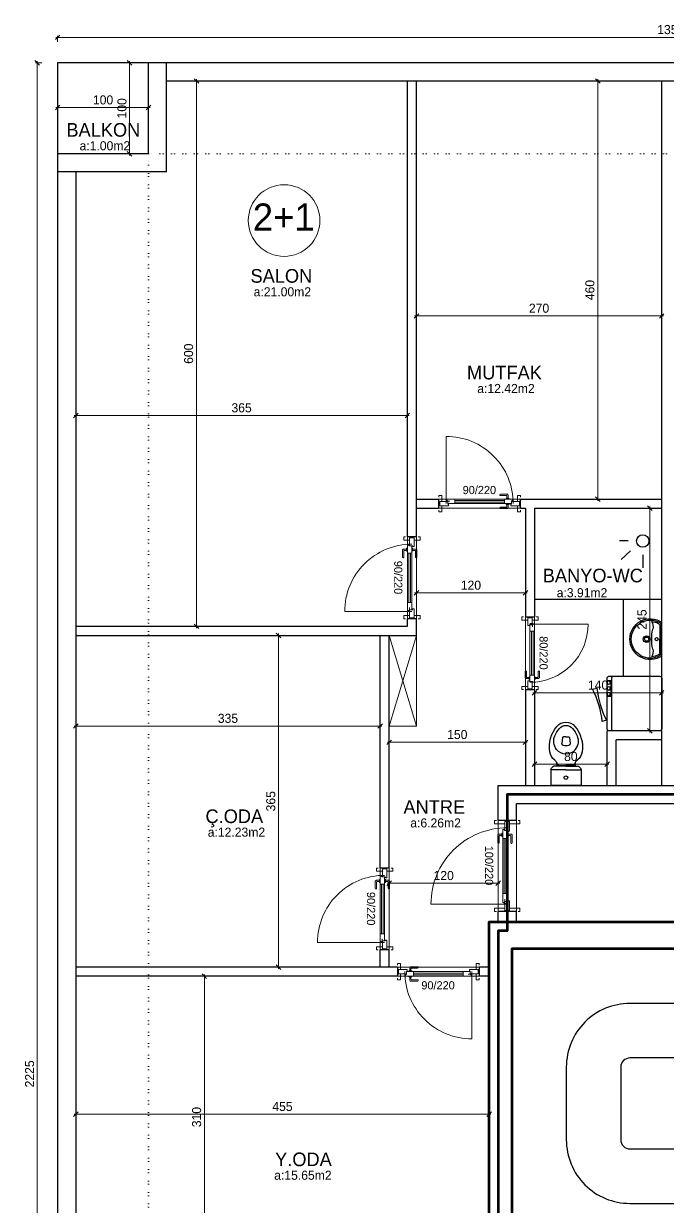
# Model space of a CAD drawing. Header units: centimetres. Extents: x 562865 to 1310255, y -148070 to 32737.
# Drawn here: x 588682 to 589391, y -1597 to -295 of the extents above; entities that cross this region are included whole.
import ezdxf
from ezdxf.enums import TextEntityAlignment as Align

# ---------------------------------------------------------------- set-up
doc = ezdxf.new("R2010")
doc.units = ezdxf.units.CM
doc.header["$LTSCALE"] = 2.5
doc.linetypes.add('DOT', pattern=[0.25, 0, -0.25])
doc.layers.get('0').update_dxf_attribs({"color": 86})
for name, color, linetype, lineweight in [('ADAKENARI', 18, 'Continuous', 5), ('DUVAR', 4, 'Continuous', 30), ('duvar-kesim', 7, 'Continuous', 0), ('GÖRÜNÜŞLER', 96, 'Continuous', 25), ('iç ölçü', 106, 'Continuous', 18), ('kapi', 9, 'Continuous', 0), ('kolon', 1, 'Continuous', 53)]:
    doc.layers.add(name, color=color, linetype=linetype, lineweight=lineweight)
for name, color, linetype in [('alan', 7, 'Continuous'), ('kapi-yazi', 7, 'Continuous'), ('mahal', 7, 'Continuous'), ('MERBAS', 231, 'Continuous')]:
    doc.layers.add(name, color=color, linetype=linetype)
doc.styles.add('PINAR', font='comic.ttf')
doc.dimstyles.new('TEMİZ ÖLÇÜ', dxfattribs={"dimtxt": 10, "dimasz": 5, "dimexe": 1.8, "dimexo": 0.625, "dimgap": 3, "dimtad": 1, "dimdec": 0, "dimrnd": 0.5, "dimzin": 1, "dimdsep": 46, "dimtxsty": 'PINAR', "dimblk": 'OBLIQUE', "dimcen": 0.9, "dimdle": 2, "dimclrd": 256, "dimclre": 256, "dimclrt": 7, "dimadec": 0, "dimazin": 0, "dimtfac": 1, "dimtdec": 0, "dimtofl": 0, "dimtmove": 2, "dimatfit": 2, "dimfxl": 10, "dimfxlon": 1, "dimlwd": -1, "dimlwe": -1, "dimarcsym": 0})

# ---------------------------------------------------------------- blocks, each defined once
blk = doc.blocks.new('Klozet-1')
for p, q in [((16.75, 0), (-16.75, 0)), ((16.75, -17.5), (16.75, 0)), ((-16.75, -17.5), (-16.75, 0)), ((0, -17), (-16.75, -17)), ((0, -21), (-13.8398, -21)), ((-10, -23), (-10, -21)), ((-8.0157, -22.0272), (0, -22.0272)), ((0, -17), (16.75, -17)), ((0, -21), (13.8397, -21)), ((8.0156, -22.0272), (0, -22.0272)), ((10, -23), (10, -21)), ((-3.7475, -52.5499), (-4.5772, -46.068)), ((3.7475, -52.5499), (4.5771, -46.068)), ((0, -53.5), (-2.7488, -53.5)), ((0, -53.5), (2.7487, -53.5))]:
    blk.add_line(p, q)
for centre, radius, start, end in [((0, -8.5), 2, 90, 270), ((0, -8.5), 2, 270, 90), ((-14.75, -17.5), 2, 180, 245.214224), ((-16.6366, -21.5854), 2.5, 21.212156, 65.214224), ((-13.8398, -20.5), 0.5, 201.212156, 270), ((-16, -23), 6, 306.869898, 0), ((-8.0157, -24.0272), 2, 90, 176.416678), ((8.0156, -24.0272), 2, 3.583322, 90), ((16, -23), 6, 180, 233.130102), ((13.8397, -20.5), 0.5, 270, 338.787844), ((16.6365, -21.5854), 2.5, 114.785776, 158.787844), ((14.75, -17.5), 2, 294.785776, 0), ((16.7492, -42.2359), 35, 171.135952, 220.418686), ((-4, -39), 14, 126.869898, 171.135952), ((0, -47.5), 13, 90, 142.16423), ((0, -47.5), 13, 37.83577, 90), ((-16.7492, -42.2359), 35, 319.581314, 8.864048), ((4, -39), 14, 8.864048, 53.130102), ((1.5795, -48.7268), 15, 142.16423, 203.165473), ((-2.5933, -45.8141), 2, 103.10266, 187.293703), ((0.8071, -60.4236), 17, 92.721352, 103.10266), ((-0.8072, -60.4236), 17, 76.89734, 87.278648), ((2.5933, -45.8141), 2, 352.706297, 76.89734), ((-1.5796, -48.7268), 15, 336.834527, 37.83577), ((16.7492, -42.2359), 31.5, 203.165473, 220.418686), ((0, -56.5), 13, 220.418686, 270), ((0, -56.5), 9.5, 220.418686, 270), ((-2.7488, -52.5), 1, 182.862405, 270), ((0, -56.5), 9.5, 270, 319.581314), ((0, -56.5), 13, 270, 319.581314), ((2.7487, -52.5), 1, 270, 357.137595), ((-16.7492, -42.2359), 31.5, 319.581314, 336.834527)]:
    blk.add_arc(centre, radius, start, end)
blk = doc.blocks.new('Lav-1')
for p, q in [((-18.7083, 0), (18.7083, 0)), ((-15.105, -2.2), (0, -2.2)), ((15.105, -2.2), (0, -2.2))]:
    blk.add_line(p, q)
at = {"color": 8}
for p in [(-15.9925, -0.7), (15.9925, -0.7)]:
    blk.add_line(p, (0, -0.7), dxfattribs=at)
for centre, radius, start, end in [((0, -12.5), 22.5, 146.251011, 270), ((0, -12.5), 22.5, 270, 33.748989), ((0, -12.5), 19.5, 152.688782, 175.764074), ((-13.5377, -21.504), 12, 77.387843, 119.499625), ((-15.105, -4.7), 2.5, 90, 152.688782), ((0, 39), 50, 257.387843, 270), ((0, 39), 50, 270, 282.612157), ((13.5377, -21.504), 12, 60.500375, 102.612157), ((15.105, -4.7), 2.5, 27.311218, 90), ((0, -12.5), 19.5, 4.235926, 27.311218)]:
    blk.add_arc(centre, radius, start, end)
for centre, radius, start, end in [((0, -12.5), 21, 149.821029, 270), ((-15.9925, -3.2), 2.5, 90, 149.821029), ((0, -16.5), 3.75, 90, 270), ((0, -5.5), 1.75, 90, 270), ((0, -12.5), 21, 270, 30.178971), ((0, -5.5), 1.75, 270, 90), ((0, -16.5), 3.75, 270, 90), ((15.9925, -3.2), 2.5, 30.178971, 90), ((0, -16.5), 2.3, 90, 270), ((0, -16.5), 2.3, 270, 90)]:
    blk.add_arc(centre, radius, start, end, dxfattribs=at)
blk = doc.blocks.new('C.Mak')
at = {"color": 8}
for p, q in [((25.7, -56.1), (8.1, -56.1)), ((8.1, -56.1), (8.1, -59.3)), ((25.7, -59.3), (25.7, -56.1))]:
    blk.add_line(p, q, dxfattribs=at)
blk.add_lwpolyline([(-27.7, 0, 0.414214), (-29.7, -2), (-29.7, -58, 0.414214), (-27.7, -60), (28.2, -60, 0.414214), (30.3, -58), (30.3, -2, 0.414214), (28.2, 0)], format="xyb", close=True)
blk.add_lwpolyline([(-29.7, -53, 0.414214), (-27.7, -55), (28.2, -55, 0.414214), (30.3, -53)], format="xyb")
blk.add_lwpolyline([(15.9, -76), (17.2, -71.4, -0.091234), (-18.2, -60.9), (-19.5, -65.4, -0.091234)], format="xyb", close=True, dxfattribs=at)
for centre in [(10.7, -58.2), (16.9, -58.2), (23.3, -58.2)]:
    blk.add_circle(centre, 1.82, dxfattribs=at)
blk = doc.blocks.new('fm-door1')
at = {"linetype": 'Continuous'}
for p, q in [((0, 25), (0, -25)), ((100, 25), (0, 25)), ((80, 32), (80, 0)), ((84, 28), (128, 28)), ((90, 50), (910, 50)), ((90, 50), (90, 30)), ((100, 30), (90, 30)), ((100, 30), (100, -5)), ((100, 30), (100, -5)), ((100, 0), (900, 0)), ((190, 50), (190, 0)), ((810, 50), (810, 0)), ((910, 30), (900, 30)), ((900, 30), (900, -5)), ((900, 25), (1000, 25)), ((910, 50), (910, 30)), ((1000, 25), (1000, -25)), ((110, -25), (0, -25)), ((100, -5), (110, -5)), ((110, -5), (100, -5)), ((110, -5), (110, -25)), ((110, -25), (110, -5)), ((890, -25), (890, -5)), ((890, -5), (900, -5)), ((890, -25), (1000, -25))]:
    blk.add_line(p, q, dxfattribs=at)
at = {"color": 8, "linetype": 'Continuous'}
for p, q in [((190, 35), (810, 35)), ((190, 15), (810, 15))]:
    blk.add_line(p, q, dxfattribs=at)
at = {"linetype": 'Continuous'}
for points in [[(858, 58), (858, 89, 0.414214), (842, 104), (759, 104, 1), (759, 89), (835, 89, -0.414214), (842, 81), (842, 58)], [(858, -8), (858, -39, -0.414214), (842, -54), (759, -54, -1), (759, -39), (835, -39, 0.414214), (842, -31), (842, -8)]]:
    blk.add_lwpolyline(points, format="xyb", dxfattribs=at)
for points in [[(869, 50), (869, 58), (831, 58), (831, 50)], [(869, 0), (869, -8), (831, -8), (831, 0)]]:
    blk.add_lwpolyline(points, dxfattribs=at)
blk.add_circle((84, 32), 4.26, dxfattribs=at)
blk = doc.blocks.new('_Oblique')
at = {"color": 0, "linetype": 'ByBlock', "lineweight": -2}
blk.add_line((-0.5, -0.5), (0.5, 0.5), dxfattribs=at)
blk = doc.blocks.new('*D51')
at = {"layer": 'Defpoints', "color": 0}
for p in [(588739.8, -1058.4), (589074.8, -1058.4), (588739.8, -1068.2)]:
    blk.add_point(p, dxfattribs=at)
at = {"layer": 'iç ölçü'}
for p, q in [((588739.8, -1063.2), (588739.8, -1070)), ((589074.8, -1063.2), (589074.8, -1070)), ((589076.8, -1068.2), (588737.8, -1068.2))]:
    blk.add_line(p, q, dxfattribs=at)
at = {"layer": 'iç ölçü', "linetype": 'ByBlock', "xscale": 5, "yscale": 5, "zscale": 5, "rotation": 180}
blk.add_blockref('_Oblique', (588739.8, -1068.2), dxfattribs=at)
at = {"layer": 'iç ölçü', "linetype": 'ByBlock', "xscale": 5, "yscale": 5, "zscale": 5}
blk.add_blockref('_Oblique', (589074.8, -1068.2), dxfattribs=at)
at = {"layer": 'iç ölçü', "color": 7, "insert": (588907.3, -1059.8), "char_height": 10, "attachment_point": 5, "style": 'PINAR'}
blk.add_mtext('335', dxfattribs=at)
blk = doc.blocks.new('*D52')
at = {"layer": 'Defpoints', "color": 0}
for p in [(588892.3, -968.5), (588892.3, -1333.5), (588963, -1333.5)]:
    blk.add_point(p, dxfattribs=at)
at = {"layer": 'iç ölçü'}
for p, q in [((588958, -968.5), (588964.8, -968.5)), ((588963, -966.5), (588963, -1335.5)), ((588958, -1333.5), (588964.8, -1333.5))]:
    blk.add_line(p, q, dxfattribs=at)
at = {"layer": 'iç ölçü', "linetype": 'ByBlock', "xscale": 5, "yscale": 5, "zscale": 5}
for p, rotation in [((588963, -968.5), 90), ((588963, -1333.5), 270)]:
    blk.add_blockref('_Oblique', p, dxfattribs=dict(at, rotation=rotation))
at = {"layer": 'iç ölçü', "color": 7, "insert": (588954.5, -1151), "char_height": 10, "attachment_point": 5, "rotation": 90, "style": 'PINAR'}
blk.add_mtext('365', dxfattribs=at)
blk = doc.blocks.new('*D53')
at = {"layer": 'Defpoints', "color": 0}
for p in [(588872.6, -358.5), (588907.3, -358.5), (588907.3, -958.5)]:
    blk.add_point(p, dxfattribs=at)
at = {"layer": 'iç ölçü'}
for p, q in [((588877.6, -358.5), (588870.8, -358.5)), ((588872.6, -960.5), (588872.6, -356.5)), ((588877.6, -958.5), (588870.8, -958.5))]:
    blk.add_line(p, q, dxfattribs=at)
at = {"layer": 'iç ölçü', "linetype": 'ByBlock', "xscale": 5, "yscale": 5, "zscale": 5}
for p, rotation in [((588872.6, -358.5), 90), ((588872.6, -958.5), 270)]:
    blk.add_blockref('_Oblique', p, dxfattribs=dict(at, rotation=rotation))
at = {"layer": 'iç ölçü', "color": 7, "insert": (588864, -658.5), "char_height": 10, "attachment_point": 5, "rotation": 90, "style": 'PINAR'}
blk.add_mtext('600', dxfattribs=at)
blk = doc.blocks.new('*D54')
at = {"layer": 'Defpoints', "color": 0}
for p in [(588739.8, -716.6), (588739.8, -726.6), (589104.8, -716.6)]:
    blk.add_point(p, dxfattribs=at)
at = {"layer": 'iç ölçü'}
for p, q in [((589106.8, -726.6), (588737.8, -726.6)), ((588739.8, -721.6), (588739.8, -728.4)), ((589104.8, -721.6), (589104.8, -728.4))]:
    blk.add_line(p, q, dxfattribs=at)
at = {"layer": 'iç ölçü', "linetype": 'ByBlock', "xscale": 5, "yscale": 5, "zscale": 5, "rotation": 180}
blk.add_blockref('_Oblique', (588739.8, -726.6), dxfattribs=at)
at = {"layer": 'iç ölçü', "linetype": 'ByBlock', "xscale": 5, "yscale": 5, "zscale": 5}
blk.add_blockref('_Oblique', (589104.8, -726.6), dxfattribs=at)
at = {"layer": 'iç ölçü', "color": 7, "insert": (588922.3, -718.1), "char_height": 10, "attachment_point": 5, "style": 'PINAR'}
blk.add_mtext('365', dxfattribs=at)
blk = doc.blocks.new('*D55')
at = {"layer": 'Defpoints', "color": 0}
for p in [(588719.8, -387.7), (588719.8, -405.4), (588819.8, -405.4)]:
    blk.add_point(p, dxfattribs=at)
at = {"layer": 'iç ölçü'}
for p, q in [((588821.8, -387.7), (588717.8, -387.7)), ((588719.8, -392.7), (588719.8, -385.9)), ((588819.8, -392.7), (588819.8, -385.9))]:
    blk.add_line(p, q, dxfattribs=at)
at = {"layer": 'iç ölçü', "linetype": 'ByBlock', "xscale": 5, "yscale": 5, "zscale": 5, "rotation": 180}
blk.add_blockref('_Oblique', (588719.8, -387.7), dxfattribs=at)
at = {"layer": 'iç ölçü', "linetype": 'ByBlock', "xscale": 5, "yscale": 5, "zscale": 5}
blk.add_blockref('_Oblique', (588819.8, -387.7), dxfattribs=at)
at = {"layer": 'iç ölçü', "color": 7, "insert": (588769.8, -379.3), "char_height": 10, "attachment_point": 5, "style": 'PINAR'}
blk.add_mtext('100', dxfattribs=at)
blk = doc.blocks.new('*D56')
at = {"layer": 'Defpoints', "color": 0}
for p in [(588777.8, -338.5), (588777.8, -438.5), (588799, -438.5)]:
    blk.add_point(p, dxfattribs=at)
at = {"layer": 'iç ölçü'}
for p, q in [((588799, -336.5), (588799, -440.5)), ((588794, -338.5), (588800.8, -338.5)), ((588794, -438.5), (588800.8, -438.5))]:
    blk.add_line(p, q, dxfattribs=at)
at = {"layer": 'iç ölçü', "linetype": 'ByBlock', "xscale": 5, "yscale": 5, "zscale": 5}
for p, rotation in [((588799, -338.5), 90), ((588799, -438.5), 270)]:
    blk.add_blockref('_Oblique', p, dxfattribs=dict(at, rotation=rotation))
at = {"layer": 'iç ölçü', "color": 7, "insert": (588790.6, -388.5), "char_height": 10, "attachment_point": 5, "rotation": 90, "style": 'PINAR'}
blk.add_mtext('100', dxfattribs=at)
blk = doc.blocks.new('*D57')
at = {"layer": 'Defpoints', "color": 0}
for p in [(589114.8, -617), (589384.8, -639.3), (589114.8, -654.8)]:
    blk.add_point(p, dxfattribs=at)
at = {"layer": 'iç ölçü'}
for p, q in [((589386.8, -617), (589112.8, -617)), ((589114.8, -622), (589114.8, -615.2)), ((589384.8, -622), (589384.8, -615.2))]:
    blk.add_line(p, q, dxfattribs=at)
at = {"layer": 'iç ölçü', "linetype": 'ByBlock', "xscale": 5, "yscale": 5, "zscale": 5, "rotation": 180}
blk.add_blockref('_Oblique', (589114.8, -617), dxfattribs=at)
at = {"layer": 'iç ölçü', "linetype": 'ByBlock', "xscale": 5, "yscale": 5, "zscale": 5}
blk.add_blockref('_Oblique', (589384.8, -617), dxfattribs=at)
at = {"layer": 'iç ölçü', "color": 7, "insert": (589249.8, -608.5), "char_height": 10, "attachment_point": 5, "style": 'PINAR'}
blk.add_mtext('270', dxfattribs=at)
blk = doc.blocks.new('*D58')
at = {"layer": 'Defpoints', "color": 0}
for p in [(589235.3, -358.5), (589314.4, -358.5), (589235.3, -818.5)]:
    blk.add_point(p, dxfattribs=at)
at = {"layer": 'iç ölçü'}
for p, q in [((589309.4, -358.5), (589316.2, -358.5)), ((589314.4, -820.5), (589314.4, -356.5)), ((589309.4, -818.5), (589316.2, -818.5))]:
    blk.add_line(p, q, dxfattribs=at)
at = {"layer": 'iç ölçü', "linetype": 'ByBlock', "xscale": 5, "yscale": 5, "zscale": 5}
for p, rotation in [((589314.4, -358.5), 90), ((589314.4, -818.5), 270)]:
    blk.add_blockref('_Oblique', p, dxfattribs=dict(at, rotation=rotation))
at = {"layer": 'iç ölçü', "color": 7, "insert": (589305.8, -588.5), "char_height": 10, "attachment_point": 5, "rotation": 90, "style": 'PINAR'}
blk.add_mtext('460', dxfattribs=at)
blk = doc.blocks.new('*D59')
at = {"layer": 'Defpoints', "color": 0}
for p in [(589084.8, -1084.1), (589084.8, -1086.1), (589234.8, -1084.1)]:
    blk.add_point(p, dxfattribs=at)
at = {"layer": 'iç ölçü'}
for p, q in [((589236.8, -1086.1), (589082.8, -1086.1)), ((589084.8, -1084.7), (589084.8, -1087.9)), ((589234.8, -1084.7), (589234.8, -1087.9))]:
    blk.add_line(p, q, dxfattribs=at)
at = {"layer": 'iç ölçü', "linetype": 'ByBlock', "xscale": 5, "yscale": 5, "zscale": 5, "rotation": 180}
blk.add_blockref('_Oblique', (589084.8, -1086.1), dxfattribs=at)
at = {"layer": 'iç ölçü', "linetype": 'ByBlock', "xscale": 5, "yscale": 5, "zscale": 5}
blk.add_blockref('_Oblique', (589234.8, -1086.1), dxfattribs=at)
at = {"layer": 'iç ölçü', "color": 7, "insert": (589159.8, -1077.6), "char_height": 10, "attachment_point": 5, "style": 'PINAR'}
blk.add_mtext('150', dxfattribs=at)
blk = doc.blocks.new('*D60')
at = {"layer": 'Defpoints', "color": 0}
for p in [(588885.4, -1343.5), (588881.3, -1653.5), (588885.4, -1653.5)]:
    blk.add_point(p, dxfattribs=at)
at = {"layer": 'iç ölçü'}
for p, q in [((588884.8, -1343.5), (588879.5, -1343.5)), ((588881.3, -1341.5), (588881.3, -1655.5)), ((588884.8, -1653.5), (588879.5, -1653.5))]:
    blk.add_line(p, q, dxfattribs=at)
at = {"layer": 'iç ölçü', "linetype": 'ByBlock', "xscale": 5, "yscale": 5, "zscale": 5}
for p, rotation in [((588881.3, -1343.5), 90), ((588881.3, -1653.5), 270)]:
    blk.add_blockref('_Oblique', p, dxfattribs=dict(at, rotation=rotation))
at = {"layer": 'iç ölçü', "color": 7, "insert": (588872.8, -1498.5), "char_height": 10, "attachment_point": 5, "rotation": 90, "style": 'PINAR'}
blk.add_mtext('310', dxfattribs=at)
blk = doc.blocks.new('*D61')
at = {"layer": 'Defpoints', "color": 0}
for p in [(589194.8, -1495.4), (589194.8, -1534.2), (588739.8, -1540.1)]:
    blk.add_point(p, dxfattribs=at)
at = {"layer": 'iç ölçü'}
for p, q in [((588737.8, -1495.4), (589196.8, -1495.4)), ((588739.8, -1500.4), (588739.8, -1493.6)), ((589194.8, -1500.4), (589194.8, -1493.6))]:
    blk.add_line(p, q, dxfattribs=at)
at = {"layer": 'iç ölçü', "linetype": 'ByBlock', "xscale": 5, "yscale": 5, "zscale": 5, "rotation": 180}
blk.add_blockref('_Oblique', (588739.8, -1495.4), dxfattribs=at)
at = {"layer": 'iç ölçü', "linetype": 'ByBlock', "xscale": 5, "yscale": 5, "zscale": 5}
blk.add_blockref('_Oblique', (589194.8, -1495.4), dxfattribs=at)
at = {"layer": 'iç ölçü', "color": 7, "insert": (588967.3, -1486.9), "char_height": 10, "attachment_point": 5, "style": 'PINAR'}
blk.add_mtext('455', dxfattribs=at)
blk = doc.blocks.new('*D62')
at = {"layer": 'Defpoints', "color": 0}
for p in [(589244.8, -1022.6), (589244.8, -1031.6), (589384.8, -1035.5)]:
    blk.add_point(p, dxfattribs=at)
at = {"layer": 'iç ölçü'}
for p, q in [((589244.8, -1026.6), (589244.8, -1033.4)), ((589386.8, -1031.6), (589242.8, -1031.6)), ((589384.8, -1034.9), (589384.8, -1029.8))]:
    blk.add_line(p, q, dxfattribs=at)
at = {"layer": 'iç ölçü', "linetype": 'ByBlock', "xscale": 5, "yscale": 5, "zscale": 5, "rotation": 180}
blk.add_blockref('_Oblique', (589244.8, -1031.6), dxfattribs=at)
at = {"layer": 'iç ölçü', "linetype": 'ByBlock', "xscale": 5, "yscale": 5, "zscale": 5}
blk.add_blockref('_Oblique', (589384.8, -1031.6), dxfattribs=at)
at = {"layer": 'iç ölçü', "color": 7, "insert": (589314.8, -1023.2), "char_height": 10, "attachment_point": 5, "style": 'PINAR'}
blk.add_mtext('140', dxfattribs=at)
blk = doc.blocks.new('*D63')
at = {"layer": 'Defpoints', "color": 0}
for p in [(589084.8, -1133.5), (589204.8, -1133.5), (589084.8, -1241.2)]:
    blk.add_point(p, dxfattribs=at)
at = {"layer": 'iç ölçü'}
for p, q in [((589084.8, -1236.2), (589084.8, -1243)), ((589204.8, -1236.2), (589204.8, -1243)), ((589206.8, -1241.2), (589082.8, -1241.2))]:
    blk.add_line(p, q, dxfattribs=at)
at = {"layer": 'iç ölçü', "linetype": 'ByBlock', "xscale": 5, "yscale": 5, "zscale": 5, "rotation": 180}
blk.add_blockref('_Oblique', (589084.8, -1241.2), dxfattribs=at)
at = {"layer": 'iç ölçü', "linetype": 'ByBlock', "xscale": 5, "yscale": 5, "zscale": 5}
blk.add_blockref('_Oblique', (589204.8, -1241.2), dxfattribs=at)
at = {"layer": 'iç ölçü', "color": 7, "insert": (589144.8, -1232.8), "char_height": 10, "attachment_point": 5, "style": 'PINAR'}
blk.add_mtext('120', dxfattribs=at)
blk = doc.blocks.new('*D50')
at = {"layer": 'Defpoints', "color": 0}
for p in [(589234.8, -921.7), (589234.8, -933.8), (589114.8, -959.3)]:
    blk.add_point(p, dxfattribs=at)
at = {"layer": 'iç ölçü'}
for p, q in [((589112.8, -921.7), (589236.8, -921.7)), ((589114.8, -926.7), (589114.8, -919.9)), ((589234.8, -926.7), (589234.8, -919.9))]:
    blk.add_line(p, q, dxfattribs=at)
at = {"layer": 'iç ölçü', "linetype": 'ByBlock', "xscale": 5, "yscale": 5, "zscale": 5, "rotation": 180}
blk.add_blockref('_Oblique', (589114.8, -921.7), dxfattribs=at)
at = {"layer": 'iç ölçü', "linetype": 'ByBlock', "xscale": 5, "yscale": 5, "zscale": 5}
blk.add_blockref('_Oblique', (589234.8, -921.7), dxfattribs=at)
at = {"layer": 'iç ölçü', "color": 7, "insert": (589174.8, -913.3), "char_height": 10, "attachment_point": 5, "style": 'PINAR'}
blk.add_mtext('120', dxfattribs=at)
blk = doc.blocks.new('*D64')
at = {"layer": 'Defpoints', "color": 0}
for p in [(589361.8, -828.5), (589371.7, -828.5), (589361.8, -1073.5)]:
    blk.add_point(p, dxfattribs=at)
at = {"layer": 'iç ölçü'}
for p, q in [((589366.7, -828.5), (589373.5, -828.5)), ((589371.7, -1075.5), (589371.7, -826.5)), ((589366.7, -1073.5), (589373.5, -1073.5))]:
    blk.add_line(p, q, dxfattribs=at)
at = {"layer": 'iç ölçü', "linetype": 'ByBlock', "xscale": 5, "yscale": 5, "zscale": 5}
for p, rotation in [((589371.7, -828.5), 90), ((589371.7, -1073.5), 270)]:
    blk.add_blockref('_Oblique', p, dxfattribs=dict(at, rotation=rotation))
at = {"layer": 'iç ölçü', "color": 7, "insert": (589363.2, -951), "char_height": 10, "attachment_point": 5, "rotation": 90, "style": 'PINAR'}
blk.add_mtext('245', dxfattribs=at)
blk = doc.blocks.new('*D67')
at = {"layer": 'Defpoints', "color": 0}
for p in [(589244.8, -1110.2), (589244.8, -1115.8), (589324.8, -1115.8)]:
    blk.add_point(p, dxfattribs=at)
at = {"layer": 'iç ölçü'}
for p, q in [((589326.8, -1110.2), (589242.8, -1110.2)), ((589244.8, -1115.2), (589244.8, -1108.4)), ((589324.8, -1115.2), (589324.8, -1108.4))]:
    blk.add_line(p, q, dxfattribs=at)
at = {"layer": 'iç ölçü', "linetype": 'ByBlock', "xscale": 5, "yscale": 5, "zscale": 5, "rotation": 180}
blk.add_blockref('_Oblique', (589244.8, -1110.2), dxfattribs=at)
at = {"layer": 'iç ölçü', "linetype": 'ByBlock', "xscale": 5, "yscale": 5, "zscale": 5}
blk.add_blockref('_Oblique', (589324.8, -1110.2), dxfattribs=at)
at = {"layer": 'iç ölçü', "color": 7, "insert": (589284.8, -1101.8), "char_height": 10, "attachment_point": 5, "style": 'PINAR'}
blk.add_mtext('80', dxfattribs=at)
blk = doc.blocks.new('*D68')
at = {"layer": 'Defpoints', "color": 0}
for p in [(588697.35, -338.46), (588822.03, -338.46), (588822.03, -2563.46)]:
    blk.add_point(p, dxfattribs=at)
at = {"layer": 'iç ölçü'}
for p, q in [((588697.35, -2565.46), (588697.35, -336.46)), ((588702.35, -338.46), (588695.55, -338.46)), ((588702.35, -2563.46), (588695.55, -2563.46))]:
    blk.add_line(p, q, dxfattribs=at)
at = {"layer": 'iç ölçü', "linetype": 'ByBlock', "xscale": 5, "yscale": 5, "zscale": 5}
for p, rotation in [((588697.35, -338.46), 90), ((588697.35, -2563.46), 270)]:
    blk.add_blockref('_Oblique', p, dxfattribs=dict(at, rotation=rotation))
at = {"layer": 'iç ölçü', "color": 7, "lineweight": 140, "insert": (588688.9136, -1450.96), "char_height": 10, "attachment_point": 5, "rotation": 90, "style": 'PINAR'}
blk.add_mtext('2225', dxfattribs=at)
blk = doc.blocks.new('*D593')
at = {"layer": 'Defpoints', "color": 0}
for p in [(590069.8, -310.4), (588719.8, -338.5), (590069.8, -338.5)]:
    blk.add_point(p, dxfattribs=at)
at = {"layer": 'iç ölçü'}
for p, q in [((588717.8, -310.4), (590071.8, -310.4)), ((588719.8, -315.4), (588719.8, -308.6)), ((590069.8, -315.4), (590069.8, -308.6))]:
    blk.add_line(p, q, dxfattribs=at)
at = {"layer": 'iç ölçü', "linetype": 'ByBlock', "xscale": 5, "yscale": 5, "zscale": 5, "rotation": 180}
blk.add_blockref('_Oblique', (588719.8, -310.4), dxfattribs=at)
at = {"layer": 'iç ölçü', "linetype": 'ByBlock', "xscale": 5, "yscale": 5, "zscale": 5}
blk.add_blockref('_Oblique', (590069.8, -310.4), dxfattribs=at)
at = {"layer": 'iç ölçü', "color": 7, "insert": (589394.8, -301.9), "char_height": 10, "attachment_point": 5, "style": 'PINAR'}
blk.add_mtext('1350', dxfattribs=at)

msp = doc.modelspace()

# ---------------------------------------------------------------- linework, layer by layer
at = {"layer": 'ADAKENARI', "color": 2, "linetype": 'DOT', "ltscale": 20}
for points in [[(589969.8, -438.5), (588819.8, -438.5), (588819.8, -2463.5), (589969.8, -2463.5)], [(588819.8, -438.5), (589969.8, -438.5), (589969.8, -2463.5), (588819.8, -2463.5)]]:
    msp.add_lwpolyline(points, close=True, dxfattribs=at)
at = {"layer": 'DUVAR'}
for p, q in [((590069.8, -338.5), (588719.8, -338.5)), ((588719.8, -338.5), (588719.8, -2563.5)), ((588819.8, -438.5), (588819.8, -338.5)), ((588839.8, -458.5), (588839.8, -338.5)), ((589949.8, -358.5), (588839.8, -358.5)), ((589104.8, -860.1), (589104.8, -358.5)), ((589114.8, -860.1), (589114.8, -358.5)), ((589384.8, -1133.5), (589384.8, -358.5)), ((588819.8, -438.5), (588719.8, -438.5)), ((588839.8, -458.5), (588719.8, -458.5)), ((588739.8, -458.5), (588739.8, -1993.5)), ((589114.8, -818.5), (589139.4, -818.5)), ((589139.4, -828.5), (589139.4, -818.5)), ((589229.4, -818.5), (589384.8, -818.5)), ((589229.4, -828.5), (589229.4, -818.5)), ((589114.8, -828.5), (589139.4, -828.5)), ((589229.4, -828.5), (589234.8, -828.5)), ((589234.8, -828.5), (589234.8, -948.1)), ((589244.8, -828.5), (589384.8, -828.5)), ((589244.8, -828.5), (589244.8, -948.1)), ((589114.8, -860.1), (589104.8, -860.1)), ((589234.8, -948.1), (589244.8, -948.1)), ((588739.8, -958.5), (589104.8, -958.5)), ((589104.8, -958.5), (589104.8, -950.1)), ((589114.8, -950.1), (589104.8, -950.1)), ((589114.8, -968.5), (589114.8, -950.1)), ((588739.8, -968.5), (589114.8, -968.5)), ((589074.8, -1224.5), (589074.8, -968.5)), ((589084.8, -1224.5), (589084.8, -968.5)), ((589234.8, -1028.1), (589234.8, -1133.5)), ((589234.8, -1028.1), (589244.8, -1028.1)), ((589244.8, -1028.1), (589244.8, -1133.5)), ((589384.8, -1073.5), (589324.8, -1073.5)), ((589324.8, -1133.5), (589324.8, -1073.5)), ((589384.8, -1083.5), (589334.8, -1083.5)), ((589334.8, -1133.5), (589334.8, -1083.5)), ((589204.8, -1133.5), (589584.8, -1133.5)), ((589204.8, -1172.2), (589204.8, -1133.5)), ((589224.8, -1153.5), (589564.8, -1153.5)), ((589224.8, -1172.2), (589224.8, -1153.5)), ((589224.8, -1172.2), (589204.8, -1172.2)), ((589084.8, -1224.5), (589074.8, -1224.5)), ((589204.8, -1283.5), (589204.8, -1272.2)), ((589224.8, -1272.2), (589204.8, -1272.2)), ((589224.8, -1283.5), (589224.8, -1272.2)), ((589074.8, -1333.5), (589074.8, -1314.5)), ((589084.8, -1314.5), (589074.8, -1314.5)), ((589084.8, -1333.5), (589084.8, -1314.5)), ((589093.9, -1333.5), (588739.8, -1333.5)), ((589093.9, -1333.5), (589093.9, -1343.5)), ((589194.8, -1333.5), (589183.9, -1333.5)), ((589183.9, -1333.5), (589183.9, -1343.5)), ((589093.9, -1343.5), (588739.8, -1343.5)), ((589194.8, -1343.5), (589183.9, -1343.5))]:
    msp.add_line(p, q, dxfattribs=at)
at = {"layer": 'duvar-kesim'}
for p, q in [((589139.4, -818.5), (589229.4, -818.5)), ((589139.4, -828.5), (589229.4, -828.5)), ((589104.8, -950.1), (589104.8, -860.1)), ((589114.8, -950.1), (589114.8, -860.1)), ((589234.8, -948.1), (589234.8, -1028.1)), ((589244.8, -948.1), (589244.8, -1028.1)), ((589204.8, -1272.2), (589204.8, -1172.2)), ((589224.8, -1272.2), (589224.8, -1172.2)), ((589074.8, -1314.5), (589074.8, -1224.5)), ((589084.8, -1314.5), (589084.8, -1224.5)), ((589183.9, -1333.5), (589093.9, -1333.5)), ((589183.9, -1343.5), (589093.9, -1343.5))]:
    msp.add_line(p, q, dxfattribs=at)
at = {"layer": 'GÖRÜNÜŞLER'}
for p, q in [((589348, -864.3), (589338.2, -864.3)), ((589350.4, -875.5), (589340.2, -884.9)), ((589363.9, -879.9), (589363.9, -894.1)), ((589244.8, -928.5), (589384.8, -928.5)), ((589342.6, -1013.5), (589342.6, -928.5))]:
    msp.add_line(p, q, dxfattribs=at)
msp.add_circle((589363.9, -864.6), 6.78, dxfattribs=at)
at = {"layer": 'iç ölçü'}
for p, q in [((589084.8, -1068.5), (589114.8, -968.5)), ((589084.8, -968.5), (589114.8, -1068.5)), ((589114.8, -968.5), (589114.8, -1068.5)), ((589114.8, -1068.5), (589084.8, -1068.5))]:
    msp.add_line(p, q, dxfattribs=at)
msp.add_circle((588969.1, -512), 39.4, dxfattribs=at)
at = {"layer": 'kapi'}
for points in [[(589147.4, -823.5), (589147.4, -749.5, -0.414214), (589221.4, -823.5, -0.414214)], [(589109.8, -942.1), (589035.8, -942.1, -0.414214), (589109.8, -868.1, -0.414214)], [(589239.8, -956.1), (589303.8, -956.1, -0.414214), (589239.8, -1020.1, -0.414214)], [(589214.8, -1264.2), (589130.8, -1264.2, -0.414214), (589214.8, -1180.2, -0.414214)], [(589079.8, -1306.5), (589005.8, -1306.5, -0.414214), (589079.8, -1232.5, -0.414214)], [(589175.9, -1338.5), (589175.9, -1412.5, -0.414214), (589101.9, -1338.5, -0.414214)]]:
    msp.add_lwpolyline(points, format="xyb", dxfattribs=at)
for points in [[(589139.4, -816.5), (589139.4, -814.5), (589142.9, -814.5), (589142.9, -821)], [(589229.4, -816.5), (589229.4, -814.5), (589225.9, -814.5), (589225.9, -821)], [(589139.4, -830.5), (589139.4, -832.5), (589142.9, -832.5), (589142.9, -826)], [(589229.4, -830.5), (589229.4, -832.5), (589225.9, -832.5), (589225.9, -826)], [(589102.8, -860.1), (589100.8, -860.1), (589100.8, -863.6), (589107.3, -863.6)], [(589116.8, -860.1), (589118.8, -860.1), (589118.8, -863.6), (589112.3, -863.6)], [(589102.8, -950.1), (589100.8, -950.1), (589100.8, -946.6), (589107.3, -946.6)], [(589116.8, -950.1), (589118.8, -950.1), (589118.8, -946.6), (589112.3, -946.6)], [(589232.8, -948.1), (589230.8, -948.1), (589230.8, -951.6), (589237.3, -951.6)], [(589246.8, -948.1), (589248.8, -948.1), (589248.8, -951.6), (589242.3, -951.6)], [(589232.8, -1028.1), (589230.8, -1028.1), (589230.8, -1024.6), (589237.3, -1024.6)], [(589246.8, -1028.1), (589248.8, -1028.1), (589248.8, -1024.6), (589242.3, -1024.6)], [(589202.8, -1172.2), (589200.8, -1172.2), (589200.8, -1175.8), (589212.3, -1175.8)], [(589226.8, -1172.2), (589228.8, -1172.2), (589228.8, -1175.8), (589217.3, -1175.8)], [(589072.8, -1224.5), (589070.8, -1224.5), (589070.8, -1228), (589077.3, -1228)], [(589086.8, -1224.5), (589088.8, -1224.5), (589088.8, -1228), (589082.3, -1228)], [(589202.8, -1272.2), (589200.8, -1272.2), (589200.8, -1268.8), (589212.3, -1268.8)], [(589226.8, -1272.2), (589228.8, -1272.2), (589228.8, -1268.8), (589217.3, -1268.8)], [(589072.8, -1314.5), (589070.8, -1314.5), (589070.8, -1311), (589077.3, -1311)], [(589086.8, -1314.5), (589088.8, -1314.5), (589088.8, -1311), (589082.3, -1311)], [(589093.9, -1331.5), (589093.9, -1329.5), (589097.4, -1329.5), (589097.4, -1336)], [(589183.9, -1331.5), (589183.9, -1329.5), (589180.4, -1329.5), (589180.4, -1336)], [(589093.9, -1345.5), (589093.9, -1347.5), (589097.4, -1347.5), (589097.4, -1341)], [(589183.9, -1345.5), (589183.9, -1347.5), (589180.4, -1347.5), (589180.4, -1341)]]:
    msp.add_lwpolyline(points, dxfattribs=at)
at = {"layer": 'kolon', "color": 6, "lineweight": 140}
msp.add_lwpolyline([(589204.8, -1873.5), (589584.8, -1873.5), (589584.8, -1293.5), (589574.8, -1293.5), (589574.8, -1143.5), (589214.8, -1143.5), (589214.8, -1293.5), (589204.8, -1293.5)], close=True, dxfattribs=at)
at = {"layer": 'kolon'}
msp.add_lwpolyline([(589194.8, -1883.5), (589194.8, -1283.5), (589444.8, -1283.5), (589444.8, -1313.5), (589219.8, -1313.5), (589219.8, -1653.5), (589444.8, -1653.5), (589444.8, -1678.5), (589219.8, -1678.5), (589219.8, -1858.5), (589444.8, -1858.5), (589444.8, -1883.5)], close=True, dxfattribs=at)
at = {"layer": 'MERBAS'}
for p, q in [((589444.8, -1313.5), (589219.8, -1313.5)), ((589219.8, -1313.5), (589219.8, -1653.5))]:
    msp.add_line(p, q, dxfattribs=at)
for points in [[(589444.8, -1373.5), (589349.8, -1373.5, 0.414214), (589279.8, -1443.5), (589279.8, -1523.5, 0.414214), (589349.8, -1593.5), (589444.8, -1593.5)], [(589444.8, -1433.5), (589349.8, -1433.5, 0.414214), (589339.8, -1443.5), (589339.8, -1523.5, 0.414214), (589349.8, -1533.5), (589444.8, -1533.5)]]:
    msp.add_lwpolyline(points, format="xyb", dxfattribs=at)

# ---------------------------------------------------------------- block references
at = {"layer": 'GÖRÜNÜŞLER', "xscale": -1}
for name, p, rotation in [('Lav-1', (589384.8, -972.6), 270), ('C.Mak', (589384.8, -1043.7), 270), ('Klozet-1', (589279.4, -1133.5), 180)]:
    msp.add_blockref(name, p, dxfattribs=dict(at, rotation=rotation))
at = {"layer": 'kapi', "yscale": -0.1000000000000227}
for p, xscale, zscale, rotation in [((589140.4, -823.5), -0.08799999998882413, 0.08800000000000001, 180), ((589109.8, -949.1), -0.08799999999996544, 0.08800000000000001, 270), ((589239.8, -949.1), -0.07799999999997453, 0.07800000000000001, 90), ((589214.8, -1271.2), -0.09799999999995634, 0.098, 270), ((589079.8, -1313.5), -0.08799999999996544, 0.08800000000000001, 270)]:
    msp.add_blockref('fm-door1', p, dxfattribs=dict(at, xscale=xscale, zscale=zscale, rotation=rotation))
at = {"layer": 'kapi', "xscale": -0.08799999998882413, "yscale": -0.1000000000000227, "zscale": 0.08800000000000001}
msp.add_blockref('fm-door1', (589182.9, -1338.5), dxfattribs=at)

# ---------------------------------------------------------------- texts
at = {"layer": 'alan', "style": 'PINAR'}
for s, p in [('a:1.00m2', (588771.8, -434.7)), ('a:21.00m2', (588967.2, -595.4)), ('a:12.42m2', (589213.4, -701.8)), ('a:3.91m2', (589297.1, -926.5)), ('a:6.26m2', (589135.9, -1179.8)), ('a:12.23m2 ', (588918.5, -1190)), ('a:15.65m2', (588989.8, -1567.5))]:
    msp.add_text(s, height=10, dxfattribs=at).set_placement(p, align=Align.CENTER)
at = {"layer": 'kapi-yazi', "style": 'PINAR'}
for s, rotation, p in [('90/220', 360, (589184.1, -808.5)), ('90/220', 270, (589094.8, -904.8)), ('80/220', 270, (589254.8, -987.8)), ('100/220', 270, (589194.8, -1221.7)), ('90/220', 270, (589064.8, -1269.2))]:
    msp.add_text(s, height=9, rotation=rotation, dxfattribs=at).set_placement(p, align=Align.MIDDLE_CENTER)
msp.add_text('90/220', height=9, dxfattribs=at).set_placement((589138.6, -1353.5), align=Align.MIDDLE_CENTER)
at = {"layer": 'mahal', "style": 'PINAR'}
for s, height, p in [('BALKON', 15, (588770.1, -419.7)), ('2+1', 30, (588968.7, -523.2)), ('SALON', 15, (588966.1, -580.4)), ('MUTFAK', 15, (589211.7, -686.8)), ('BANYO-WC', 15, (589309, -910.1)), ('ANTRE', 15, (589134.5, -1164.8)), ('Ç.ODA', 15, (588914.3, -1175)), ('Y.ODA', 15, (588990.4, -1552.5))]:
    msp.add_text(s, height=height, dxfattribs=at).set_placement(p, align=Align.CENTER)

# ---------------------------------------------------------------- dimensions: what is measured, and where the dimension line sits
at = {"layer": 'iç ölçü'}
for base, p1, p2, picture, middle in [((590069.8, -310.4), (588719.8, -338.5), (590069.8, -338.5), '*D593', (589394.8, -301.9)), ((589244.8, -1110.2), (589324.8, -1115.8), (589244.8, -1115.8), '*D67', (589284.8, -1101.8))]:
    dim = msp.add_linear_dim(base=base, p1=p1, p2=p2, dimstyle='TEMİZ ÖLÇÜ', override={"dimfxl": 5, "dimarcsym": 1}, dxfattribs=at)
    dim.commit()
    dim.dimension.update_dxf_attribs({"geometry": picture, "text_midpoint": middle})
at = {"layer": 'iç ölçü', "color": 6, "lineweight": 140}
dim = msp.add_linear_dim(base=(588697.3, -338.5), p1=(588822, -2563.5), p2=(588822, -338.5), angle=90, dimstyle='TEMİZ ÖLÇÜ', override={"dimfxl": 5, "dimarcsym": 1}, dxfattribs=at)
dim.commit()
dim.dimension.update_dxf_attribs({"geometry": '*D68', "text_midpoint": (588688.9, -1451)})
at = {"layer": 'iç ölçü'}
for base, p1, p2, angle, picture, middle in [((588799, -438.5), (588777.8, -338.5), (588777.8, -438.5), 90, '*D56', (588790.6, -388.5)), ((588872.6, -358.5), (588907.3, -958.5), (588907.3, -358.5), 90, '*D53', (588864, -658.5)), ((589314.4, -358.5), (589235.3, -818.5), (589235.3, -358.5), 90, '*D58', (589305.8, -588.5)), ((588719.8, -387.7), (588819.8, -405.4), (588719.8, -405.4), 180, '*D55', (588769.8, -379.3)), ((589114.8, -617), (589384.8, -639.3), (589114.8, -654.8), 180, '*D57', (589249.8, -608.5)), ((588739.8, -726.6), (589104.8, -716.6), (588739.8, -716.6), 180, '*D54', (588922.3, -718.1)), ((589371.7, -828.5), (589361.8, -1073.5), (589361.8, -828.5), 90, '*D64', (589363.2, -951)), ((589234.8, -921.7), (589114.8, -959.3), (589234.8, -933.8), 180, '*D50', (589174.8, -913.3)), ((588963, -1333.5), (588892.3, -968.5), (588892.3, -1333.5), 90, '*D52', (588954.5, -1151)), ((589244.8, -1031.6), (589384.8, -1035.5), (589244.8, -1022.6), 180, '*D62', (589314.8, -1023.2)), ((588739.8, -1068.2), (589074.8, -1058.4), (588739.8, -1058.4), 180, '*D51', (588907.3, -1059.8)), ((589084.8, -1086.1), (589234.8, -1084.1), (589084.8, -1084.1), 180, '*D59', (589159.8, -1077.6)), ((589084.8, -1241.2), (589204.8, -1133.5), (589084.8, -1133.5), 180, '*D63', (589144.8, -1232.8)), ((588881.3, -1653.5), (588885.4, -1343.5), (588885.4, -1653.5), 90, '*D60', (588872.8, -1498.5)), ((589194.8, -1495.4), (588739.8, -1540.1), (589194.8, -1534.2), 180, '*D61', (588967.3, -1486.9))]:
    dim = msp.add_linear_dim(base=base, p1=p1, p2=p2, angle=angle, dimstyle='TEMİZ ÖLÇÜ', override={"dimfxl": 5, "dimarcsym": 1}, dxfattribs=at)
    dim.commit()
    dim.dimension.update_dxf_attribs({"geometry": picture, "text_midpoint": middle})

doc.saveas('drawing.dxf')
